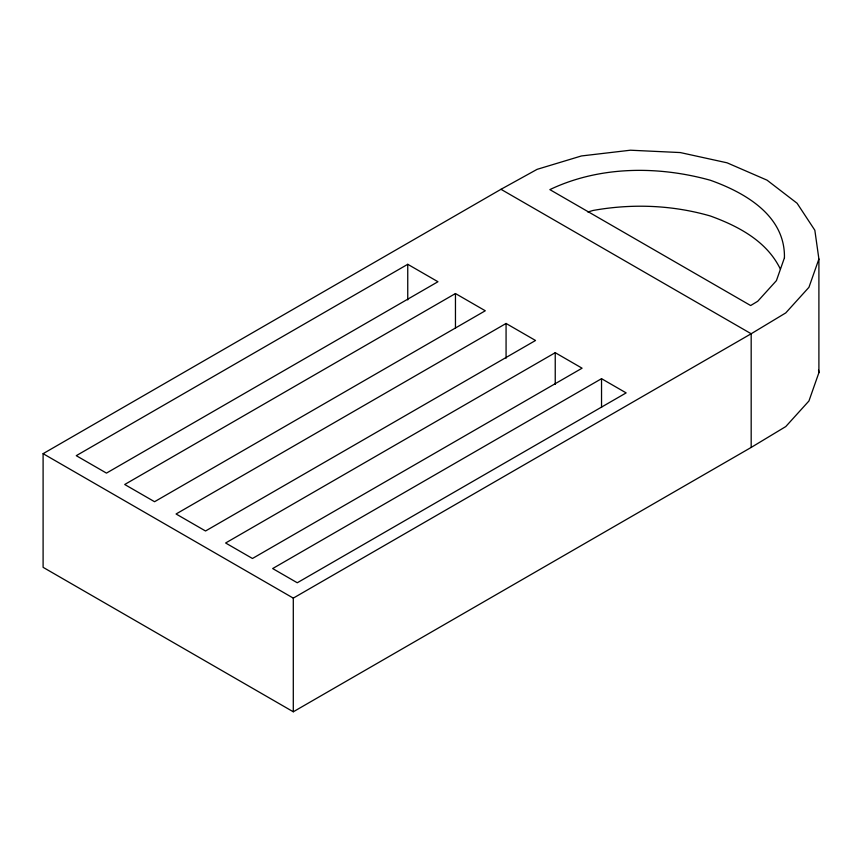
<?xml version="1.0" encoding="UTF-8"?>
<svg xmlns="http://www.w3.org/2000/svg" width="862" height="862" viewBox="0 0 862 862"><rect width="100%" height="100%" fill="white"/><g stroke="black" fill="none" stroke-linecap="round" stroke-linejoin="round"><path stroke-width="1.29" d="M818.9 259.02L808.944 287.315L785.767 312.906L751.179 333.756L293.295 598.12L43.1 453.671L43.1 567.336L293.295 711.786L751.179 447.432L785.767 426.571L808.944 400.981L818.9 372.686L818.9 259.02L814.838 230.24L797.081 203.249L767.029 180.158L727.054 162.81L680.29 152.563L630.445 150.214L581.43 155.957L537.112 169.34L500.984 189.306L43.1 453.671M407.748 264.3L76.265 455.675L106.468 473.109L437.95 281.734L407.748 264.3L407.748 299.922M455.459 293.543L124.721 484.498L154.557 501.716L485.284 310.773L455.459 293.543L455.459 328.25M506.069 323.465L176.074 513.989L205.533 530.992L535.528 340.479L506.069 323.465L506.069 358.204M555.236 352.687L225.618 542.995L252.458 558.49L582.076 368.193L555.236 352.687L555.236 384.398M601.536 378.687L272.661 568.554L297.271 582.766L626.146 392.9L601.536 378.687L601.536 407.467M587.873 212.02L592.981 210.479C632.029 203.464 672.22 204.962 710.385 216.006C738.389 226.178 766.997 241.209 780.444 269.278M500.984 189.306L751.179 333.756L751.179 447.432M818.534 370.067L818.9 372.686M293.295 598.12L293.295 711.786M784.431 257.835L776.414 280.646L757.72 301.28L750.651 305.536L549.859 189.618C599.467 165.913 658.018 165.698 710.385 180.266C745.199 192.679 785.347 215.705 784.431 257.835"/></g></svg>
